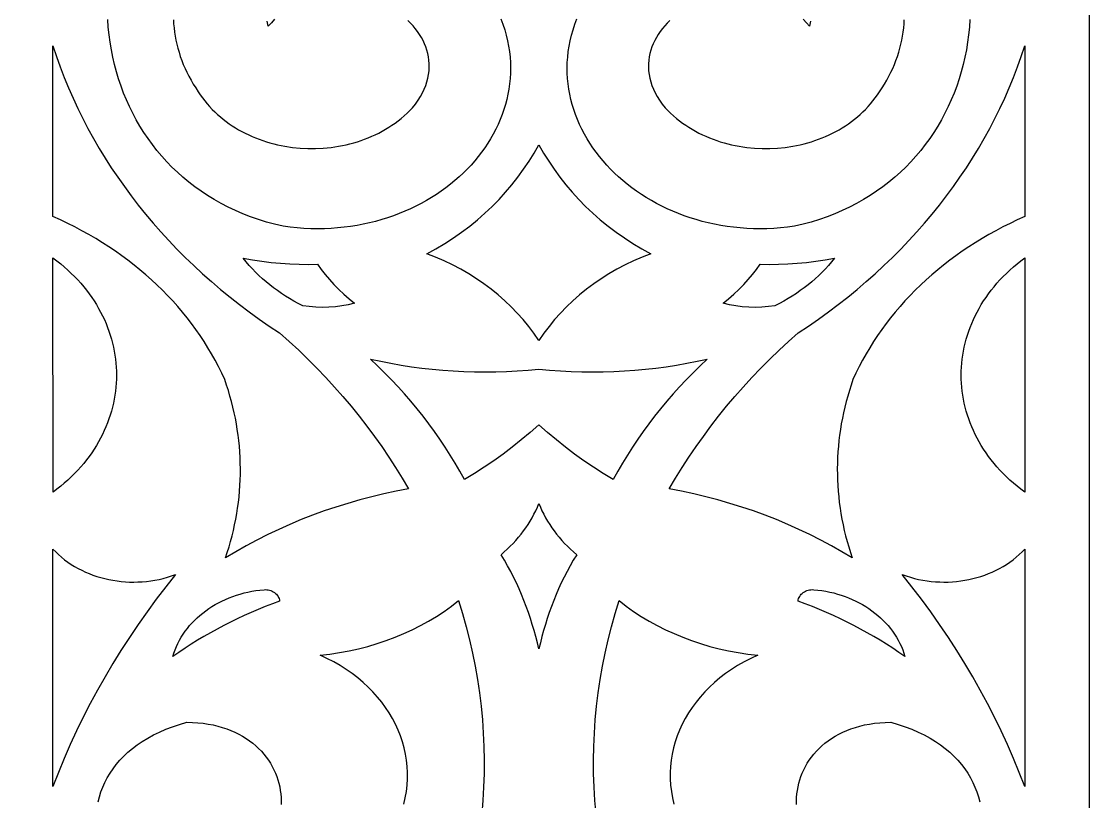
# Model space of a CAD drawing. Extents: x 1336 to 2036, y -730 to 370.
# Drawn here: x 1908.3 to 1990.7, y -433.8 to -373.6 of the extents above; entities that cross this region are included whole.
import ezdxf

# ---------------------------------------------------------------- set-up
doc = ezdxf.new("R2010")
doc.units = 0
doc.layers.add('LAYER_1', color=18, linetype='CONTINUOUS')
doc.layers.add('LAYER_2', color=4, linetype='CONTINUOUS')

msp = doc.modelspace()

# ---------------------------------------------------------------- linework, layer by layer
at = {"layer": 'LAYER_1'}
for points in [[(1945.297, -373.439), (1945.455, -373.862), (1945.593, -374.286), (1945.712, -374.709), (1945.813, -375.131), (1945.895, -375.553), (1945.959, -375.973), (1946.004, -376.393), (1946.032, -376.81), (1946.043, -377.225), (1946.037, -377.639), (1946.013, -378.049), (1945.973, -378.458), (1945.917, -378.863), (1945.844, -379.264), (1945.756, -379.662), (1945.651, -380.057), (1945.532, -380.447), (1945.397, -380.833), (1945.248, -381.214), (1945.084, -381.591), (1944.906, -381.962), (1944.713, -382.328), (1944.507, -382.688), (1944.288, -383.042), (1944.055, -383.39), (1943.809, -383.732), (1943.55, -384.067), (1943.279, -384.394), (1942.996, -384.715), (1942.7, -385.028), (1942.393, -385.333), (1942.075, -385.63), (1941.745, -385.918), (1941.405, -386.198), (1941.053, -386.469), (1940.692, -386.731), (1940.32, -386.983), (1939.938, -387.226), (1939.547, -387.459), (1939.147, -387.681), (1938.737, -387.893), (1938.318, -388.094), (1937.891, -388.284), (1937.456, -388.463), (1937.013, -388.63), (1936.561, -388.786), (1936.103, -388.929), (1935.637, -389.06), (1935.164, -389.178), (1934.684, -389.283), (1934.198, -389.375), (1933.705, -389.454), (1933.207, -389.519), (1932.703, -389.57), (1932.193, -389.607), (1931.679, -389.629), (1931.159, -389.636), (1930.635, -389.628), (1930.106, -389.605), (1929.573, -389.567), (1929.037, -389.512), (1928.497, -389.442), (1927.845, -389.286), (1927.209, -389.11), (1926.588, -388.916), (1925.982, -388.704), (1925.391, -388.474), (1924.815, -388.226), (1924.255, -387.961), (1923.711, -387.679), (1923.181, -387.381), (1922.668, -387.067), (1922.17, -386.738), (1921.688, -386.394), (1921.222, -386.034), (1920.772, -385.661), (1920.338, -385.274), (1919.92, -384.873), (1919.518, -384.459), (1919.133, -384.033), (1918.763, -383.594), (1918.411, -383.144), (1918.075, -382.682), (1917.755, -382.209), (1917.452, -381.726), (1917.166, -381.232), (1916.897, -380.729), (1916.645, -380.216), (1916.41, -379.695), (1916.192, -379.165), (1915.991, -378.626), (1915.807, -378.081), (1915.641, -377.527), (1915.492, -376.967), (1915.361, -376.401), (1915.247, -375.828), (1915.151, -375.25), (1915.073, -374.666), (1915.012, -374.078), (1914.97, -373.485)], [(1920.032, -373.518), (1920.051, -373.832), (1920.08, -374.146), (1920.119, -374.46), (1920.168, -374.774), (1920.227, -375.088), (1920.296, -375.401), (1920.376, -375.714), (1920.466, -376.026), (1920.566, -376.336), (1920.677, -376.646), (1920.799, -376.955), (1920.931, -377.262), (1921.074, -377.567), (1921.227, -377.871), (1921.391, -378.173), (1921.566, -378.473), (1921.752, -378.77), (1921.949, -379.066), (1922.11, -379.309), (1922.278, -379.545), (1922.454, -379.775), (1922.637, -379.998), (1922.827, -380.214), (1923.024, -380.423), (1923.228, -380.625), (1923.438, -380.821), (1923.654, -381.01), (1923.876, -381.191), (1924.104, -381.366), (1924.337, -381.534), (1924.576, -381.695), (1924.82, -381.849), (1925.068, -381.996), (1925.321, -382.136), (1925.579, -382.269), (1925.84, -382.395), (1926.106, -382.514), (1926.375, -382.626), (1926.648, -382.731), (1926.924, -382.828), (1927.203, -382.919), (1927.485, -383.002), (1927.769, -383.079), (1928.056, -383.148), (1928.636, -383.265), (1929.222, -383.353), (1929.814, -383.411), (1930.408, -383.441), (1931.004, -383.442), (1931.6, -383.413), (1932.193, -383.355), (1932.489, -383.314), (1932.783, -383.267), (1933.075, -383.211), (1933.366, -383.149), (1933.655, -383.079), (1933.942, -383.001), (1934.227, -382.916), (1934.509, -382.823), (1934.788, -382.723), (1935.065, -382.615), (1935.338, -382.5), (1935.607, -382.377), (1935.873, -382.247), (1936.135, -382.108), (1936.393, -381.963), (1936.646, -381.809), (1936.895, -381.648), (1937.139, -381.479), (1937.378, -381.302), (1937.612, -381.118), (1937.841, -380.926), (1938.063, -380.726), (1938.28, -380.519), (1938.49, -380.303), (1938.716, -380.015), (1938.918, -379.726), (1939.097, -379.438), (1939.254, -379.151), (1939.389, -378.864), (1939.503, -378.579), (1939.597, -378.295), (1939.67, -378.013), (1939.724, -377.734), (1939.758, -377.456), (1939.774, -377.182), (1939.772, -376.91), (1939.752, -376.642), (1939.715, -376.377), (1939.662, -376.116), (1939.592, -375.859), (1939.507, -375.606), (1939.407, -375.359), (1939.293, -375.116), (1939.164, -374.878), (1939.022, -374.647), (1938.866, -374.42), (1938.698, -374.201), (1938.519, -373.987), (1938.327, -373.78), (1938.125, -373.58)], [(1927.839, -373.479), (1927.589, -373.741), (1927.348, -374.021), (1927.273, -373.629)], [(1981.486, -373.485), (1981.443, -374.078), (1981.383, -374.666), (1981.305, -375.25), (1981.209, -375.828), (1981.095, -376.401), (1980.964, -376.967), (1980.815, -377.527), (1980.648, -378.081), (1980.465, -378.626), (1980.264, -379.165), (1980.046, -379.695), (1979.811, -380.216), (1979.558, -380.729), (1979.289, -381.232), (1979.003, -381.726), (1978.7, -382.209), (1978.381, -382.682), (1978.045, -383.144), (1977.692, -383.594), (1977.323, -384.033), (1976.938, -384.459), (1976.536, -384.873), (1976.118, -385.274), (1975.684, -385.661), (1975.234, -386.034), (1974.768, -386.394), (1974.286, -386.738), (1973.788, -387.067), (1973.274, -387.381), (1972.745, -387.679), (1972.2, -387.961), (1971.64, -388.226), (1971.065, -388.474), (1970.474, -388.704), (1969.868, -388.916), (1969.247, -389.11), (1968.61, -389.286), (1967.959, -389.442), (1967.419, -389.512), (1966.882, -389.567), (1966.349, -389.605), (1965.821, -389.628), (1965.297, -389.636), (1964.777, -389.629), (1964.262, -389.607), (1963.753, -389.57), (1963.249, -389.519), (1962.75, -389.454), (1962.258, -389.375), (1961.772, -389.283), (1961.292, -389.178), (1960.819, -389.06), (1960.353, -388.929), (1959.894, -388.786), (1959.443, -388.63), (1959, -388.463), (1958.564, -388.284), (1958.137, -388.094), (1957.719, -387.893), (1957.309, -387.681), (1956.909, -387.459), (1956.517, -387.226), (1956.136, -386.983), (1955.764, -386.731), (1955.402, -386.469), (1955.051, -386.198), (1954.711, -385.918), (1954.381, -385.63), (1954.062, -385.333), (1953.755, -385.028), (1953.46, -384.715), (1953.177, -384.394), (1952.906, -384.067), (1952.647, -383.732), (1952.401, -383.39), (1952.168, -383.042), (1951.948, -382.688), (1951.742, -382.328), (1951.55, -381.962), (1951.372, -381.591), (1951.208, -381.214), (1951.058, -380.833), (1950.924, -380.447), (1950.804, -380.057), (1950.7, -379.662), (1950.612, -379.264), (1950.539, -378.863), (1950.482, -378.458), (1950.442, -378.049), (1950.419, -377.639), (1950.412, -377.225), (1950.423, -376.81), (1950.451, -376.393), (1950.497, -375.973), (1950.561, -375.553), (1950.643, -375.131), (1950.743, -374.709), (1950.863, -374.286), (1951.001, -373.862), (1951.158, -373.439)], [(1958.33, -373.58), (1958.128, -373.78), (1957.937, -373.987), (1957.757, -374.201), (1957.589, -374.42), (1957.434, -374.647), (1957.292, -374.878), (1957.163, -375.116), (1957.048, -375.359), (1956.948, -375.606), (1956.863, -375.859), (1956.794, -376.116), (1956.74, -376.377), (1956.703, -376.642), (1956.684, -376.91), (1956.681, -377.182), (1956.697, -377.456), (1956.732, -377.734), (1956.786, -378.013), (1956.859, -378.295), (1956.952, -378.579), (1957.067, -378.864), (1957.202, -379.151), (1957.359, -379.438), (1957.538, -379.726), (1957.74, -380.015), (1957.965, -380.303), (1958.176, -380.519), (1958.392, -380.726), (1958.615, -380.926), (1958.843, -381.118), (1959.077, -381.302), (1959.316, -381.479), (1959.56, -381.648), (1959.809, -381.809), (1960.063, -381.963), (1960.321, -382.108), (1960.583, -382.247), (1960.848, -382.377), (1961.118, -382.5), (1961.391, -382.615), (1961.667, -382.723), (1961.947, -382.823), (1962.229, -382.916), (1962.513, -383.001), (1962.8, -383.079), (1963.089, -383.149), (1963.38, -383.211), (1963.673, -383.267), (1963.967, -383.314), (1964.262, -383.355), (1964.856, -383.413), (1965.451, -383.442), (1966.047, -383.441), (1966.642, -383.411), (1967.233, -383.353), (1967.82, -383.265), (1968.4, -383.148), (1968.686, -383.079), (1968.971, -383.002), (1969.253, -382.919), (1969.532, -382.828), (1969.808, -382.731), (1970.081, -382.626), (1970.35, -382.514), (1970.615, -382.395), (1970.877, -382.269), (1971.134, -382.136), (1971.388, -381.996), (1971.636, -381.849), (1971.88, -381.695), (1972.118, -381.534), (1972.352, -381.366), (1972.58, -381.191), (1972.802, -381.01), (1973.018, -380.821), (1973.228, -380.625), (1973.432, -380.423), (1973.629, -380.214), (1973.819, -379.998), (1974.002, -379.775), (1974.178, -379.545), (1974.346, -379.309), (1974.507, -379.066), (1974.704, -378.77), (1974.89, -378.473), (1975.065, -378.173), (1975.229, -377.871), (1975.382, -377.567), (1975.525, -377.262), (1975.657, -376.955), (1975.778, -376.646), (1975.889, -376.336), (1975.99, -376.026), (1976.08, -375.714), (1976.159, -375.401), (1976.229, -375.088), (1976.288, -374.774), (1976.337, -374.46), (1976.376, -374.146), (1976.405, -373.832), (1976.424, -373.518)], [(1969.183, -373.629), (1969.108, -374.021), (1968.866, -373.741), (1968.617, -373.479)], [(1937.807, -433.995), (1937.919, -433.511), (1938.004, -433.026), (1938.06, -432.54), (1938.089, -432.055), (1938.091, -431.572), (1938.066, -431.09), (1938.014, -430.611), (1937.936, -430.136), (1937.832, -429.664), (1937.702, -429.198), (1937.547, -428.738), (1937.367, -428.284), (1937.162, -427.837), (1936.933, -427.398), (1936.679, -426.968), (1936.402, -426.548), (1936.102, -426.138), (1935.778, -425.738), (1935.432, -425.351), (1935.063, -424.976), (1934.673, -424.614), (1934.26, -424.266), (1933.826, -423.933), (1933.371, -423.616), (1932.895, -423.315), (1932.398, -423.03), (1931.881, -422.764), (1931.344, -422.516), (1932.102, -422.429), (1932.851, -422.317), (1933.591, -422.18), (1934.321, -422.018), (1935.042, -421.832), (1935.75, -421.622), (1936.447, -421.389), (1937.13, -421.133), (1937.8, -420.854), (1938.455, -420.553), (1939.095, -420.23), (1939.719, -419.886), (1940.325, -419.521), (1940.914, -419.136), (1941.484, -418.73), (1942.035, -418.305), (1942.343, -419.309), (1942.626, -420.318), (1942.882, -421.331), (1943.112, -422.349), (1943.317, -423.37), (1943.495, -424.395), (1943.646, -425.423), (1943.772, -426.454), (1943.871, -427.487), (1943.943, -428.523), (1943.989, -429.56), (1944.008, -430.598), (1944, -431.638), (1943.966, -432.678), (1943.905, -433.718), (1943.817, -434.758)], [(1952.639, -434.758), (1952.551, -433.718), (1952.49, -432.678), (1952.455, -431.638), (1952.448, -430.598), (1952.467, -429.56), (1952.513, -428.523), (1952.585, -427.487), (1952.684, -426.454), (1952.809, -425.423), (1952.961, -424.395), (1953.139, -423.37), (1953.343, -422.349), (1953.574, -421.331), (1953.83, -420.318), (1954.113, -419.309), (1954.421, -418.305), (1954.972, -418.73), (1955.542, -419.136), (1956.13, -419.521), (1956.737, -419.886), (1957.361, -420.23), (1958, -420.553), (1958.656, -420.854), (1959.325, -421.133), (1960.009, -421.389), (1960.705, -421.622), (1961.414, -421.832), (1962.134, -422.018), (1962.865, -422.18), (1963.605, -422.317), (1964.354, -422.429), (1965.111, -422.516), (1964.575, -422.764), (1964.058, -423.03), (1963.561, -423.315), (1963.085, -423.616), (1962.63, -423.933), (1962.196, -424.266), (1961.783, -424.614), (1961.392, -424.976), (1961.023, -425.351), (1960.677, -425.738), (1960.354, -426.138), (1960.053, -426.548), (1959.776, -426.968), (1959.523, -427.398), (1959.294, -427.837), (1959.089, -428.284), (1958.909, -428.738), (1958.754, -429.198), (1958.624, -429.664), (1958.52, -430.136), (1958.442, -430.611), (1958.39, -431.09), (1958.365, -431.572), (1958.366, -432.055), (1958.395, -432.54), (1958.452, -433.026), (1958.536, -433.511), (1958.649, -433.995)], [(1914.219, -433.81), (1914.319, -433.43), (1914.441, -433.055), (1914.584, -432.685), (1914.748, -432.321), (1914.934, -431.965), (1915.142, -431.616), (1915.373, -431.275), (1915.626, -430.942), (1915.901, -430.619), (1916.2, -430.306), (1916.522, -430.004), (1916.868, -429.712), (1917.237, -429.432), (1917.63, -429.164), (1918.048, -428.909), (1918.49, -428.668), (1918.957, -428.44), (1919.449, -428.227), (1919.966, -428.03), (1920.509, -427.848), (1921.078, -427.682), (1921.506, -427.693), (1921.921, -427.72), (1922.324, -427.762), (1922.714, -427.82), (1923.091, -427.892), (1923.456, -427.977), (1923.807, -428.077), (1924.146, -428.189), (1924.472, -428.314), (1924.784, -428.451), (1925.084, -428.599), (1925.371, -428.758), (1925.645, -428.928), (1925.906, -429.108), (1926.153, -429.297), (1926.388, -429.496), (1926.609, -429.702), (1926.818, -429.917), (1927.013, -430.139), (1927.195, -430.369), (1927.363, -430.604), (1927.519, -430.846), (1927.661, -431.093), (1927.79, -431.346), (1927.905, -431.602), (1928.007, -431.863), (1928.096, -432.127), (1928.171, -432.394), (1928.233, -432.664), (1928.281, -432.936), (1928.316, -433.209), (1928.338, -433.483), (1928.345, -433.758), (1928.34, -434.033)], [(1968.116, -434.033), (1968.11, -433.758), (1968.118, -433.483), (1968.139, -433.209), (1968.174, -432.936), (1968.223, -432.664), (1968.285, -432.394), (1968.36, -432.127), (1968.449, -431.863), (1968.551, -431.602), (1968.666, -431.346), (1968.795, -431.093), (1968.937, -430.846), (1969.092, -430.604), (1969.261, -430.369), (1969.443, -430.139), (1969.638, -429.917), (1969.846, -429.702), (1970.068, -429.496), (1970.302, -429.297), (1970.55, -429.108), (1970.811, -428.928), (1971.085, -428.758), (1971.371, -428.599), (1971.671, -428.451), (1971.984, -428.314), (1972.31, -428.189), (1972.648, -428.077), (1973, -427.977), (1973.364, -427.892), (1973.741, -427.82), (1974.131, -427.762), (1974.534, -427.72), (1974.95, -427.693), (1975.378, -427.682), (1975.947, -427.848), (1976.489, -428.03), (1977.007, -428.227), (1977.499, -428.44), (1977.966, -428.668), (1978.408, -428.909), (1978.825, -429.164), (1979.219, -429.432), (1979.588, -429.712), (1979.934, -430.004), (1980.256, -430.306), (1980.554, -430.619), (1980.83, -430.942), (1981.083, -431.275), (1981.313, -431.616), (1981.521, -431.965), (1981.708, -432.321), (1981.872, -432.685), (1982.015, -433.055), (1982.136, -433.43), (1982.237, -433.81)]]:
    msp.add_lwpolyline(points, dxfattribs=at)
for points in [[(1910.737, -375.521), (1911.009, -376.342), (1911.299, -377.157), (1911.609, -377.966), (1911.938, -378.769), (1912.287, -379.564), (1912.654, -380.353), (1913.04, -381.135), (1913.444, -381.909), (1913.867, -382.675), (1914.307, -383.434), (1914.766, -384.185), (1915.243, -384.927), (1915.737, -385.66), (1916.248, -386.385), (1916.777, -387.101), (1917.323, -387.808), (1917.885, -388.505), (1918.465, -389.192), (1919.061, -389.869), (1919.673, -390.536), (1920.301, -391.193), (1920.945, -391.839), (1921.606, -392.474), (1922.281, -393.098), (1922.972, -393.71), (1923.679, -394.311), (1924.4, -394.9), (1925.137, -395.477), (1925.888, -396.042), (1926.653, -396.594), (1927.433, -397.133), (1928.227, -397.66), (1928.97, -398.323), (1929.699, -399), (1930.412, -399.69), (1931.11, -400.393), (1931.791, -401.108), (1932.457, -401.835), (1933.107, -402.574), (1933.74, -403.324), (1934.357, -404.085), (1934.956, -404.857), (1935.538, -405.639), (1936.103, -406.431), (1936.649, -407.232), (1937.178, -408.042), (1937.688, -408.862), (1938.18, -409.69), (1937.225, -409.871), (1936.278, -410.074), (1935.338, -410.297), (1934.407, -410.54), (1933.484, -410.805), (1932.571, -411.089), (1931.667, -411.393), (1930.774, -411.718), (1929.891, -412.062), (1929.02, -412.426), (1928.16, -412.809), (1927.312, -413.211), (1926.477, -413.633), (1925.654, -414.073), (1924.846, -414.532), (1924.051, -415.01), (1924.192, -414.588), (1924.324, -414.165), (1924.447, -413.74), (1924.56, -413.314), (1924.664, -412.886), (1924.759, -412.458), (1924.845, -412.028), (1924.921, -411.598), (1924.988, -411.167), (1925.046, -410.735), (1925.095, -410.302), (1925.135, -409.869), (1925.165, -409.436), (1925.186, -409.002), (1925.198, -408.569), (1925.201, -408.135), (1925.194, -407.701), (1925.179, -407.267), (1925.154, -406.834), (1925.12, -406.401), (1925.077, -405.968), (1925.024, -405.536), (1924.962, -405.104), (1924.891, -404.674), (1924.811, -404.244), (1924.722, -403.815), (1924.623, -403.387), (1924.516, -402.96), (1924.399, -402.534), (1924.272, -402.11), (1924.137, -401.687), (1923.993, -401.266), (1923.761, -400.762), (1923.515, -400.264), (1923.257, -399.772), (1922.985, -399.285), (1922.701, -398.804), (1922.404, -398.33), (1922.094, -397.862), (1921.772, -397.401), (1921.437, -396.946), (1921.091, -396.498), (1920.732, -396.057), (1920.362, -395.623), (1919.98, -395.196), (1919.587, -394.777), (1919.182, -394.366), (1918.767, -393.962), (1918.34, -393.566), (1917.903, -393.179), (1917.455, -392.799), (1916.997, -392.428), (1916.528, -392.065), (1916.049, -391.712), (1915.561, -391.367), (1915.062, -391.031), (1914.554, -390.704), (1914.037, -390.387), (1913.51, -390.079), (1912.974, -389.781), (1912.43, -389.492), (1911.876, -389.214), (1911.314, -388.945), (1910.743, -388.687)], [(1985.712, -388.687), (1985.142, -388.945), (1984.58, -389.214), (1984.026, -389.492), (1983.481, -389.781), (1982.946, -390.079), (1982.419, -390.387), (1981.901, -390.704), (1981.393, -391.031), (1980.895, -391.367), (1980.406, -391.712), (1979.928, -392.065), (1979.459, -392.428), (1979.001, -392.799), (1978.553, -393.179), (1978.115, -393.566), (1977.689, -393.962), (1977.273, -394.366), (1976.869, -394.777), (1976.476, -395.196), (1976.094, -395.623), (1975.723, -396.057), (1975.365, -396.498), (1975.018, -396.946), (1974.684, -397.401), (1974.362, -397.862), (1974.052, -398.33), (1973.755, -398.804), (1973.47, -399.285), (1973.199, -399.772), (1972.94, -400.264), (1972.695, -400.762), (1972.463, -401.266), (1972.319, -401.687), (1972.183, -402.11), (1972.057, -402.534), (1971.94, -402.96), (1971.832, -403.387), (1971.734, -403.815), (1971.644, -404.244), (1971.564, -404.674), (1971.493, -405.104), (1971.432, -405.536), (1971.379, -405.968), (1971.336, -406.401), (1971.302, -406.834), (1971.277, -407.267), (1971.261, -407.701), (1971.255, -408.135), (1971.257, -408.569), (1971.269, -409.002), (1971.291, -409.436), (1971.321, -409.869), (1971.361, -410.302), (1971.409, -410.735), (1971.467, -411.167), (1971.535, -411.598), (1971.611, -412.028), (1971.697, -412.458), (1971.792, -412.886), (1971.896, -413.314), (1972.009, -413.74), (1972.132, -414.165), (1972.263, -414.588), (1972.404, -415.01), (1971.61, -414.532), (1970.801, -414.073), (1969.979, -413.633), (1969.144, -413.211), (1968.296, -412.809), (1967.436, -412.426), (1966.564, -412.062), (1965.682, -411.718), (1964.788, -411.393), (1963.885, -411.089), (1962.971, -410.805), (1962.049, -410.54), (1961.118, -410.297), (1960.178, -410.074), (1959.231, -409.871), (1958.276, -409.69), (1958.767, -408.862), (1959.278, -408.042), (1959.806, -407.232), (1960.353, -406.431), (1960.918, -405.639), (1961.5, -404.857), (1962.099, -404.085), (1962.715, -403.324), (1963.349, -402.574), (1963.998, -401.835), (1964.664, -401.108), (1965.346, -400.393), (1966.044, -399.69), (1966.757, -399), (1967.485, -398.323), (1968.228, -397.66), (1969.023, -397.133), (1969.802, -396.594), (1970.568, -396.042), (1971.319, -395.477), (1972.055, -394.9), (1972.777, -394.311), (1973.483, -393.71), (1974.174, -393.098), (1974.85, -392.474), (1975.51, -391.839), (1976.154, -391.193), (1976.783, -390.536), (1977.395, -389.869), (1977.991, -389.192), (1978.57, -388.505), (1979.133, -387.808), (1979.679, -387.101), (1980.207, -386.385), (1980.719, -385.66), (1981.213, -384.927), (1981.69, -384.185), (1982.148, -383.434), (1982.589, -382.675), (1983.012, -381.909), (1983.416, -381.135), (1983.802, -380.353), (1984.169, -379.564), (1984.517, -378.769), (1984.846, -377.966), (1985.157, -377.157), (1985.447, -376.342), (1985.718, -375.521)], [(1948.228, -383.152), (1948.595, -383.796), (1948.987, -384.427), (1949.403, -385.044), (1949.843, -385.647), (1950.306, -386.235), (1950.792, -386.808), (1951.302, -387.365), (1951.834, -387.906), (1952.388, -388.429), (1952.965, -388.934), (1953.563, -389.421), (1954.183, -389.889), (1954.825, -390.337), (1955.487, -390.764), (1956.17, -391.171), (1956.873, -391.556), (1956.192, -391.822), (1955.527, -392.111), (1954.879, -392.423), (1954.248, -392.756), (1953.635, -393.11), (1953.041, -393.485), (1952.465, -393.88), (1951.909, -394.294), (1951.373, -394.728), (1950.858, -395.179), (1950.364, -395.649), (1949.891, -396.135), (1949.441, -396.638), (1949.013, -397.157), (1948.609, -397.692), (1948.228, -398.241), (1947.847, -397.692), (1947.443, -397.157), (1947.015, -396.638), (1946.564, -396.135), (1946.092, -395.649), (1945.598, -395.179), (1945.082, -394.728), (1944.546, -394.294), (1943.99, -393.88), (1943.415, -393.485), (1942.82, -393.11), (1942.208, -392.756), (1941.577, -392.423), (1940.929, -392.111), (1940.264, -391.822), (1939.583, -391.556), (1940.286, -391.171), (1940.969, -390.764), (1941.631, -390.337), (1942.272, -389.889), (1942.892, -389.421), (1943.491, -388.934), (1944.067, -388.429), (1944.622, -387.906), (1945.154, -387.365), (1945.663, -386.808), (1946.15, -386.235), (1946.613, -385.647), (1947.053, -385.044), (1947.469, -384.427), (1947.86, -383.796)], [(1910.742, -391.878), (1911.044, -392.106), (1911.336, -392.339), (1911.618, -392.578), (1911.891, -392.821), (1912.154, -393.069), (1912.408, -393.321), (1912.652, -393.578), (1912.887, -393.839), (1913.112, -394.104), (1913.327, -394.372), (1913.533, -394.645), (1913.729, -394.921), (1913.915, -395.2), (1914.092, -395.482), (1914.26, -395.768), (1914.418, -396.056), (1914.566, -396.347), (1914.705, -396.64), (1914.834, -396.936), (1914.954, -397.234), (1915.063, -397.534), (1915.164, -397.836), (1915.255, -398.139), (1915.336, -398.444), (1915.408, -398.75), (1915.47, -399.058), (1915.522, -399.366), (1915.565, -399.676), (1915.599, -399.985), (1915.623, -400.296), (1915.637, -400.607), (1915.642, -400.917), (1915.637, -401.228), (1915.622, -401.539), (1915.598, -401.849), (1915.565, -402.159), (1915.521, -402.468), (1915.469, -402.777), (1915.407, -403.084), (1915.335, -403.39), (1915.253, -403.695), (1915.162, -403.998), (1915.062, -404.3), (1914.952, -404.6), (1914.832, -404.898), (1914.703, -405.193), (1914.564, -405.486), (1914.416, -405.777), (1914.258, -406.065), (1914.091, -406.35), (1913.914, -406.632), (1913.727, -406.911), (1913.531, -407.187), (1913.325, -407.459), (1913.11, -407.727), (1912.885, -407.992), (1912.651, -408.253), (1912.407, -408.509), (1912.154, -408.761), (1911.891, -409.008), (1911.618, -409.251), (1911.336, -409.489), (1911.045, -409.722), (1910.744, -409.95)], [(1925.425, -391.909), (1926.14, -392.031), (1926.858, -392.136), (1927.576, -392.224), (1928.295, -392.292), (1929.012, -392.341), (1929.727, -392.369), (1930.438, -392.376), (1931.144, -392.362), (1931.43, -392.761), (1931.739, -393.155), (1932.07, -393.544), (1932.422, -393.927), (1932.793, -394.302), (1933.183, -394.668), (1933.589, -395.024), (1934.012, -395.369), (1933.525, -395.491), (1933.031, -395.585), (1932.532, -395.651), (1932.028, -395.689), (1931.523, -395.7), (1931.018, -395.683), (1930.514, -395.637), (1930.013, -395.564), (1929.669, -395.39), (1929.332, -395.208), (1929.002, -395.019), (1928.679, -394.821), (1928.363, -394.617), (1928.055, -394.404), (1927.754, -394.185), (1927.462, -393.958), (1927.177, -393.725), (1926.901, -393.485), (1926.633, -393.238), (1926.373, -392.984), (1926.123, -392.725), (1925.881, -392.459), (1925.649, -392.187)], [(1971.03, -391.909), (1970.807, -392.187), (1970.575, -392.459), (1970.333, -392.725), (1970.082, -392.984), (1969.823, -393.238), (1969.555, -393.485), (1969.279, -393.725), (1968.994, -393.958), (1968.701, -394.185), (1968.401, -394.404), (1968.093, -394.617), (1967.777, -394.821), (1967.454, -395.019), (1967.124, -395.208), (1966.787, -395.39), (1966.443, -395.564), (1965.942, -395.637), (1965.438, -395.683), (1964.932, -395.7), (1964.427, -395.689), (1963.924, -395.651), (1963.424, -395.585), (1962.93, -395.491), (1962.443, -395.369), (1962.866, -395.024), (1963.273, -394.668), (1963.663, -394.302), (1964.034, -393.927), (1964.386, -393.544), (1964.717, -393.155), (1965.026, -392.761), (1965.312, -392.362), (1966.018, -392.376), (1966.729, -392.369), (1967.444, -392.341), (1968.161, -392.292), (1968.88, -392.224), (1969.598, -392.136), (1970.315, -392.031)], [(1985.712, -409.95), (1985.411, -409.722), (1985.119, -409.489), (1984.837, -409.251), (1984.565, -409.008), (1984.302, -408.761), (1984.048, -408.509), (1983.805, -408.253), (1983.57, -407.992), (1983.346, -407.727), (1983.13, -407.459), (1982.925, -407.187), (1982.729, -406.911), (1982.542, -406.632), (1982.365, -406.35), (1982.198, -406.065), (1982.04, -405.777), (1981.891, -405.486), (1981.753, -405.193), (1981.624, -404.898), (1981.504, -404.6), (1981.394, -404.3), (1981.293, -403.998), (1981.202, -403.695), (1981.121, -403.39), (1981.049, -403.084), (1980.987, -402.777), (1980.934, -402.468), (1980.891, -402.159), (1980.857, -401.849), (1980.833, -401.539), (1980.819, -401.228), (1980.814, -400.917), (1980.819, -400.607), (1980.833, -400.296), (1980.857, -399.985), (1980.89, -399.676), (1980.933, -399.366), (1980.986, -399.058), (1981.048, -398.75), (1981.12, -398.444), (1981.201, -398.139), (1981.292, -397.836), (1981.392, -397.534), (1981.502, -397.234), (1981.622, -396.936), (1981.751, -396.64), (1981.89, -396.347), (1982.038, -396.056), (1982.196, -395.768), (1982.363, -395.482), (1982.54, -395.2), (1982.727, -394.921), (1982.923, -394.645), (1983.129, -394.372), (1983.344, -394.104), (1983.569, -393.839), (1983.804, -393.578), (1984.048, -393.321), (1984.301, -393.069), (1984.565, -392.821), (1984.837, -392.578), (1985.12, -392.339), (1985.412, -392.106), (1985.714, -391.878)], [(1961.216, -399.677), (1960.663, -400.199), (1960.124, -400.731), (1959.597, -401.27), (1959.083, -401.817), (1958.583, -402.373), (1958.095, -402.936), (1957.621, -403.506), (1957.16, -404.084), (1956.712, -404.67), (1956.278, -405.262), (1955.858, -405.861), (1955.452, -406.468), (1955.06, -407.08), (1954.682, -407.699), (1954.319, -408.325), (1953.97, -408.956), (1953.199, -408.499), (1952.446, -408.021), (1951.709, -407.522), (1950.987, -407.004), (1950.28, -406.467), (1949.585, -405.911), (1948.901, -405.336), (1948.228, -404.743), (1947.555, -405.336), (1946.871, -405.911), (1946.176, -406.467), (1945.468, -407.004), (1944.747, -407.522), (1944.01, -408.021), (1943.257, -408.499), (1942.486, -408.956), (1942.137, -408.325), (1941.773, -407.699), (1941.395, -407.08), (1941.003, -406.468), (1940.597, -405.861), (1940.177, -405.262), (1939.744, -404.67), (1939.296, -404.084), (1938.835, -403.506), (1938.361, -402.936), (1937.873, -402.373), (1937.372, -401.817), (1936.858, -401.27), (1936.332, -400.731), (1935.792, -400.199), (1935.24, -399.677), (1936.024, -399.85), (1936.813, -400.008), (1937.606, -400.148), (1938.403, -400.272), (1939.203, -400.379), (1940.008, -400.469), (1940.816, -400.542), (1941.628, -400.599), (1942.443, -400.639), (1943.261, -400.662), (1944.082, -400.668), (1944.906, -400.657), (1945.733, -400.63), (1946.562, -400.585), (1947.394, -400.524), (1948.228, -400.446), (1949.062, -400.524), (1949.893, -400.585), (1950.723, -400.63), (1951.55, -400.657), (1952.374, -400.668), (1953.195, -400.662), (1954.013, -400.639), (1954.828, -400.599), (1955.64, -400.542), (1956.448, -400.469), (1957.252, -400.379), (1958.053, -400.272), (1958.85, -400.148), (1959.643, -400.008), (1960.431, -399.85)], [(1948.228, -410.828), (1948.344, -411.104), (1948.47, -411.377), (1948.605, -411.646), (1948.749, -411.912), (1948.902, -412.174), (1949.064, -412.432), (1949.235, -412.686), (1949.414, -412.936), (1949.602, -413.182), (1949.799, -413.423), (1950.003, -413.659), (1950.216, -413.891), (1950.437, -414.117), (1950.666, -414.339), (1950.902, -414.555), (1951.147, -414.766), (1950.887, -415.193), (1950.638, -415.625), (1950.401, -416.06), (1950.175, -416.5), (1949.96, -416.944), (1949.755, -417.391), (1949.56, -417.842), (1949.376, -418.296), (1949.201, -418.753), (1949.036, -419.214), (1948.88, -419.677), (1948.733, -420.142), (1948.594, -420.61), (1948.464, -421.081), (1948.342, -421.553), (1948.228, -422.028), (1948.114, -421.553), (1947.992, -421.081), (1947.861, -420.61), (1947.723, -420.142), (1947.576, -419.677), (1947.42, -419.214), (1947.254, -418.753), (1947.08, -418.296), (1946.895, -417.842), (1946.701, -417.391), (1946.496, -416.944), (1946.281, -416.5), (1946.055, -416.06), (1945.818, -415.625), (1945.569, -415.193), (1945.309, -414.766), (1945.553, -414.555), (1945.79, -414.339), (1946.019, -414.117), (1946.24, -413.891), (1946.453, -413.659), (1946.657, -413.423), (1946.853, -413.182), (1947.041, -412.936), (1947.221, -412.686), (1947.391, -412.432), (1947.553, -412.174), (1947.706, -411.912), (1947.85, -411.646), (1947.985, -411.377), (1948.111, -411.104)], [(1910.738, -414.332), (1910.95, -414.552), (1911.172, -414.762), (1911.403, -414.964), (1911.643, -415.155), (1911.891, -415.337), (1912.147, -415.51), (1912.41, -415.672), (1912.681, -415.825), (1912.958, -415.968), (1913.242, -416.101), (1913.531, -416.223), (1913.825, -416.336), (1914.125, -416.438), (1914.429, -416.529), (1914.738, -416.611), (1915.049, -416.681), (1915.365, -416.741), (1915.683, -416.79), (1916.003, -416.828), (1916.326, -416.855), (1916.65, -416.871), (1916.975, -416.876), (1917.301, -416.87), (1917.627, -416.852), (1917.954, -416.823), (1918.279, -416.783), (1918.604, -416.73), (1918.927, -416.667), (1919.249, -416.591), (1919.568, -416.503), (1919.884, -416.404), (1920.198, -416.292), (1919.443, -417.244), (1918.709, -418.206), (1917.997, -419.178), (1917.306, -420.16), (1916.636, -421.152), (1915.988, -422.154), (1915.362, -423.165), (1914.758, -424.185), (1914.176, -425.213), (1913.617, -426.25), (1913.08, -427.296), (1912.565, -428.349), (1912.073, -429.41), (1911.604, -430.479), (1911.159, -431.555), (1910.736, -432.639)], [(1985.72, -432.639), (1985.297, -431.555), (1984.851, -430.479), (1984.382, -429.41), (1983.891, -428.349), (1983.376, -427.296), (1982.839, -426.25), (1982.279, -425.213), (1981.697, -424.185), (1981.093, -423.165), (1980.467, -422.154), (1979.82, -421.152), (1979.15, -420.16), (1978.459, -419.178), (1977.746, -418.206), (1977.013, -417.244), (1976.258, -416.292), (1976.571, -416.404), (1976.888, -416.503), (1977.207, -416.591), (1977.529, -416.667), (1977.852, -416.73), (1978.176, -416.783), (1978.502, -416.823), (1978.828, -416.852), (1979.155, -416.87), (1979.481, -416.876), (1979.806, -416.871), (1980.13, -416.855), (1980.452, -416.828), (1980.773, -416.79), (1981.091, -416.741), (1981.406, -416.681), (1981.718, -416.611), (1982.026, -416.529), (1982.331, -416.438), (1982.63, -416.336), (1982.925, -416.223), (1983.214, -416.101), (1983.498, -415.968), (1983.775, -415.825), (1984.045, -415.672), (1984.309, -415.51), (1984.565, -415.337), (1984.813, -415.155), (1985.053, -414.964), (1985.283, -414.762), (1985.505, -414.552), (1985.717, -414.332)], [(1927.024, -417.462), (1927.132, -417.457), (1927.239, -417.463), (1927.345, -417.478), (1927.449, -417.503), (1927.549, -417.536), (1927.646, -417.577), (1927.739, -417.627), (1927.825, -417.684), (1927.906, -417.748), (1927.98, -417.818), (1928.046, -417.894), (1928.103, -417.976), (1928.15, -418.063), (1928.188, -418.155), (1928.214, -418.251), (1928.229, -418.351), (1927.671, -418.557), (1927.118, -418.771), (1926.57, -418.994), (1926.028, -419.226), (1925.491, -419.465), (1924.96, -419.713), (1924.434, -419.969), (1923.915, -420.232), (1923.401, -420.504), (1922.893, -420.784), (1922.392, -421.071), (1921.898, -421.367), (1921.409, -421.67), (1920.928, -421.98), (1920.453, -422.299), (1919.985, -422.624), (1920.066, -422.363), (1920.158, -422.106), (1920.261, -421.854), (1920.376, -421.607), (1920.502, -421.365), (1920.638, -421.128), (1920.785, -420.897), (1920.943, -420.671), (1921.11, -420.451), (1921.286, -420.237), (1921.472, -420.029), (1921.667, -419.828), (1921.87, -419.634), (1922.083, -419.446), (1922.303, -419.265), (1922.531, -419.092), (1922.767, -418.926), (1923.01, -418.767), (1923.26, -418.617), (1923.517, -418.474), (1923.78, -418.34), (1924.05, -418.214), (1924.325, -418.097), (1924.606, -417.988), (1924.893, -417.889), (1925.184, -417.799), (1925.481, -417.718), (1925.782, -417.647), (1926.087, -417.585), (1926.396, -417.534), (1926.708, -417.493)], [(1969.431, -417.462), (1969.747, -417.493), (1970.06, -417.534), (1970.369, -417.585), (1970.674, -417.647), (1970.975, -417.718), (1971.271, -417.799), (1971.563, -417.889), (1971.849, -417.988), (1972.13, -418.097), (1972.406, -418.214), (1972.675, -418.34), (1972.939, -418.474), (1973.196, -418.617), (1973.446, -418.767), (1973.689, -418.926), (1973.925, -419.092), (1974.153, -419.265), (1974.373, -419.446), (1974.585, -419.634), (1974.789, -419.828), (1974.984, -420.029), (1975.17, -420.237), (1975.346, -420.451), (1975.513, -420.671), (1975.67, -420.897), (1975.817, -421.128), (1975.954, -421.365), (1976.08, -421.607), (1976.194, -421.854), (1976.298, -422.106), (1976.39, -422.363), (1976.47, -422.624), (1976.002, -422.299), (1975.528, -421.98), (1975.046, -421.67), (1974.558, -421.367), (1974.063, -421.071), (1973.562, -420.784), (1973.055, -420.504), (1972.541, -420.232), (1972.021, -419.969), (1971.496, -419.713), (1970.965, -419.465), (1970.428, -419.226), (1969.885, -418.994), (1969.338, -418.771), (1968.785, -418.557), (1968.227, -418.351), (1968.241, -418.251), (1968.268, -418.155), (1968.305, -418.063), (1968.353, -417.976), (1968.41, -417.894), (1968.476, -417.818), (1968.55, -417.748), (1968.63, -417.684), (1968.717, -417.627), (1968.809, -417.577), (1968.906, -417.536), (1969.007, -417.503), (1969.11, -417.478), (1969.216, -417.463), (1969.324, -417.457)]]:
    msp.add_lwpolyline(points, close=True, dxfattribs=at)
at = {"layer": 'LAYER_2'}
msp.add_lwpolyline([(1990.721, -684.831), (1990.721, 325.155), (1380.735, 325.155), (1380.735, -684.831)], close=True, dxfattribs=at)

doc.saveas('drawing.dxf')
